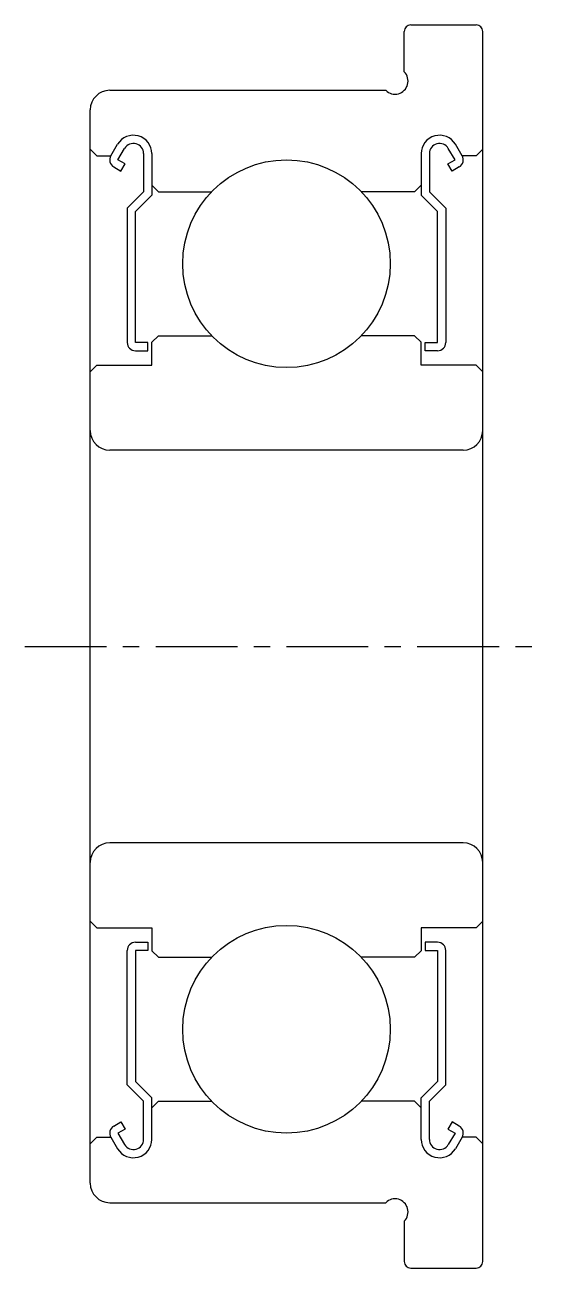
# Model space of a CAD drawing. Extents: x 2.6 to 41.9, y 2.5 to 33.1.
# Drawn here: x 33.92 to 41.92, y 14.12 to 33.12 of the extents above; entities outside this region: 2.
import ezdxf

# ---------------------------------------------------------------- set-up
doc = ezdxf.new("R2010")
doc.units = 0
doc.linetypes.add('CENTER', pattern=[2, 1.25, -0.25, 0.25, -0.25])
doc.layers.get('0').update_dxf_attribs({"linetype": 'CONTINUOUS'})
doc.layers.add('CENTER', color=1, linetype='CENTER')

msp = doc.modelspace()

# ---------------------------------------------------------------- linework, layer by layer
at = {"color": 7, "linetype": 'CONTINUOUS'}
for p, q in [((39.824, 33.118), (40.824, 33.118)), ((39.724, 32.401), (39.724, 33.018)), ((40.924, 14.218), (40.924, 33.018)), ((35.224, 32.118), (39.441, 32.118)), ((34.924, 15.418), (34.924, 31.818)), ((34.924, 31.218), (35.024, 31.118)), ((35.239, 31.119), (35.342, 31.294)), ((35.347, 31.055), (35.45, 31.23)), ((40.502, 31.055), (40.398, 31.23)), ((40.61, 31.119), (40.506, 31.294)), ((40.924, 31.218), (40.824, 31.118)), ((35.024, 31.118), (35.238, 31.118)), ((35.456, 30.992), (35.347, 31.055)), ((35.393, 30.884), (35.456, 30.992)), ((35.74, 31.15), (35.74, 30.568)), ((35.866, 31.15), (35.866, 30.516)), ((39.983, 31.15), (39.983, 30.516)), ((40.108, 31.15), (40.108, 30.568)), ((40.393, 30.992), (40.502, 31.055)), ((40.456, 30.884), (40.393, 30.992)), ((40.824, 31.118), (40.61, 31.118)), ((35.284, 30.946), (35.393, 30.884)), ((40.564, 30.946), (40.456, 30.884)), ((35.866, 30.668), (35.966, 30.568)), ((39.983, 30.668), (39.883, 30.568)), ((35.74, 30.568), (35.489, 30.317)), ((35.866, 30.516), (35.615, 30.265)), ((35.966, 30.568), (36.78, 30.568)), ((39.883, 30.568), (39.069, 30.568)), ((39.983, 30.516), (40.234, 30.265)), ((40.108, 30.568), (40.359, 30.317)), ((35.489, 30.317), (35.489, 28.264)), ((35.615, 28.264), (35.615, 30.265)), ((40.234, 28.264), (40.234, 30.265)), ((40.359, 30.317), (40.359, 28.264)), ((35.866, 28.268), (35.966, 28.368)), ((35.966, 28.368), (36.78, 28.368)), ((39.883, 28.368), (39.069, 28.368)), ((39.983, 28.268), (39.883, 28.368)), ((35.803, 28.264), (35.615, 28.264)), ((35.615, 28.138), (35.803, 28.138)), ((35.803, 28.138), (35.803, 28.264)), ((35.866, 27.918), (35.866, 28.268)), ((39.983, 27.918), (39.983, 28.268)), ((40.045, 28.264), (40.234, 28.264)), ((40.045, 28.138), (40.045, 28.264)), ((40.234, 28.138), (40.045, 28.138)), ((34.924, 27.818), (35.024, 27.918)), ((35.024, 27.918), (35.866, 27.918)), ((40.824, 27.918), (39.983, 27.918)), ((40.924, 27.818), (40.824, 27.918)), ((40.624, 26.618), (35.224, 26.618)), ((40.624, 20.618), (35.224, 20.618)), ((37.924, 20.618), (37.924, 20.618)), ((39.274, 20.618), (39.274, 20.618)), ((34.924, 19.418), (35.024, 19.318)), ((40.924, 19.418), (40.824, 19.318)), ((35.024, 19.318), (35.866, 19.318)), ((35.866, 19.318), (35.866, 18.968)), ((40.824, 19.318), (39.983, 19.318)), ((39.983, 19.318), (39.983, 18.968)), ((35.615, 19.098), (35.803, 19.098)), ((35.803, 19.098), (35.803, 18.972)), ((40.045, 19.098), (40.045, 18.972)), ((40.234, 19.098), (40.045, 19.098)), ((35.489, 16.919), (35.489, 18.972)), ((35.615, 18.972), (35.615, 16.971)), ((35.803, 18.972), (35.615, 18.972)), ((35.866, 18.968), (35.966, 18.868)), ((35.966, 18.868), (36.78, 18.868)), ((39.883, 18.868), (39.069, 18.868)), ((39.983, 18.968), (39.883, 18.868)), ((40.045, 18.972), (40.234, 18.972)), ((40.234, 18.972), (40.234, 16.971)), ((40.359, 16.919), (40.359, 18.972)), ((35.74, 16.668), (35.489, 16.919)), ((35.866, 16.72), (35.615, 16.971)), ((39.983, 16.72), (40.234, 16.971)), ((40.108, 16.668), (40.359, 16.919)), ((35.866, 16.086), (35.866, 16.72)), ((39.983, 16.086), (39.983, 16.72)), ((35.74, 16.086), (35.74, 16.668)), ((35.866, 16.568), (35.966, 16.668)), ((35.966, 16.668), (36.78, 16.668)), ((39.883, 16.668), (39.069, 16.668)), ((39.983, 16.568), (39.883, 16.668)), ((40.108, 16.086), (40.108, 16.668)), ((35.284, 16.29), (35.393, 16.352)), ((35.393, 16.352), (35.456, 16.244)), ((40.456, 16.352), (40.393, 16.244)), ((40.564, 16.29), (40.456, 16.352)), ((35.456, 16.244), (35.347, 16.181)), ((35.347, 16.181), (35.45, 16.006)), ((40.393, 16.244), (40.502, 16.181)), ((40.502, 16.181), (40.398, 16.006)), ((34.924, 16.018), (35.024, 16.118)), ((35.024, 16.118), (35.238, 16.118)), ((35.239, 16.117), (35.342, 15.942)), ((40.61, 16.117), (40.506, 15.942)), ((40.824, 16.118), (40.61, 16.118)), ((40.924, 16.018), (40.824, 16.118)), ((35.224, 15.118), (39.441, 15.118)), ((39.724, 14.835), (39.724, 14.218)), ((39.824, 14.118), (40.824, 14.118))]:
    msp.add_line(p, q, dxfattribs=at)
for centre in [(37.924, 29.468), (37.924, 17.768)]:
    msp.add_circle(centre, 1.587, dxfattribs=at)
for centre, radius, start, end in [((39.824, 33.018), 0.1, 90, 180), ((40.824, 33.018), 0.1, 0, 90), ((39.583, 32.259), 0.2, 224.9995, 45.0005), ((35.224, 31.818), 0.3, 90, 180), ((35.584, 31.15), 0.281, 0, 149.3801), ((40.264, 31.15), 0.281, 30.6199, 180), ((35.584, 31.15), 0.156, 0, 149.3825), ((40.264, 31.15), 0.156, 30.6175, 180), ((35.347, 31.055), 0.126, 149.3801, 239.9981), ((40.501, 31.055), 0.126, 300.0019, 30.6199), ((35.615, 28.264), 0.126, 180, 270), ((40.234, 28.264), 0.126, 270, 0), ((35.224, 26.918), 0.3, 180, 270), ((40.624, 26.918), 0.3, 270, 0), ((35.224, 20.318), 0.3, 90, 180), ((40.624, 20.318), 0.3, 0, 90), ((35.615, 18.972), 0.126, 90, 180), ((40.234, 18.972), 0.126, 0, 90), ((35.347, 16.181), 0.126, 120.0019, 210.6199), ((40.501, 16.181), 0.126, 329.3801, 59.9981), ((35.584, 16.086), 0.281, 210.6199, 0), ((35.584, 16.086), 0.156, 210.6175, 0), ((40.264, 16.086), 0.281, 180, 329.3801), ((40.264, 16.086), 0.156, 180, 329.3825), ((35.224, 15.418), 0.3, 180, 270), ((39.583, 14.977), 0.2, 314.9995, 135.0005), ((39.824, 14.218), 0.1, 180, 270), ((40.824, 14.218), 0.1, 270, 0)]:
    msp.add_arc(centre, radius, start, end, dxfattribs=at)
at = {"layer": 'CENTER', "color": 1, "linetype": 'CENTER'}
msp.add_line((33.924, 23.618), (41.924, 23.618), dxfattribs=at)

# ---------------------------------------------------------------- texts
at = {"color": 7, "linetype": 'CONTINUOUS'}
for p in [(2.5, 6.25), (2.5, 2.5)]:
    msp.add_text('FL606ZZ', height=1, dxfattribs=at).set_placement(p)

doc.saveas('drawing.dxf')
